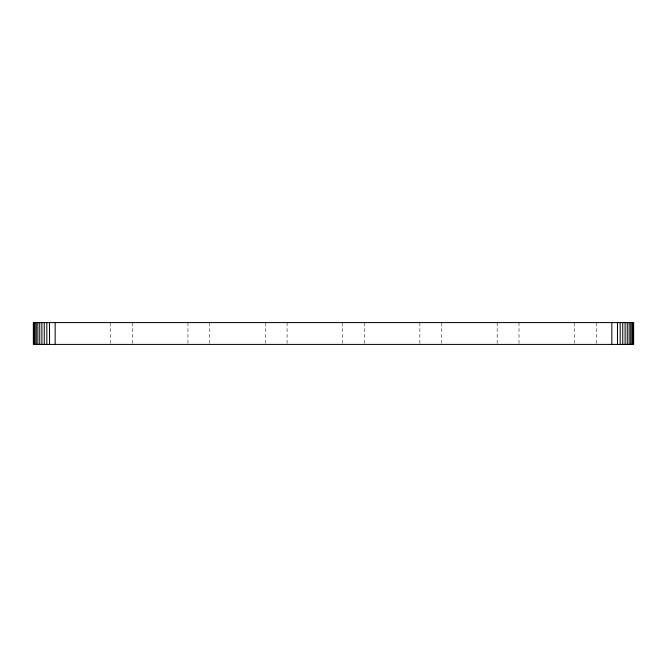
<?xml version="1.0" encoding="UTF-8"?>
<svg xmlns="http://www.w3.org/2000/svg" width="667" height="667" viewBox="0 0 667 667"><rect width="100%" height="100%" fill="white"/><g stroke="black" fill="none" stroke-linecap="round" stroke-linejoin="round"><path stroke-width="0.5" stroke-dasharray="3.33 2.5" d="M596.306 322.586L596.306 343.372M574.479 322.586L574.479 343.372M519.001 322.586L519.001 343.372M497.173 322.586L497.173 343.372M441.696 322.586L441.696 343.372M419.868 322.586L419.868 343.372M364.39 322.586L364.39 343.372M342.563 322.586L342.563 343.372M287.085 322.586L287.085 343.372M265.258 322.586L265.258 343.372M209.78 322.586L209.78 343.372M187.952 322.586L187.952 343.372M132.475 322.586L132.475 343.372M110.647 322.586L110.647 343.372"/><path stroke-width="1" d="M632.908 322.586L632.908 344.414M631.991 322.586L631.991 344.414M630.724 322.586L630.724 344.414M629.139 322.586L629.139 344.414M627.263 322.586L627.263 344.414M625.112 322.586L625.112 344.414M622.745 322.586L622.745 344.414M620.185 322.586L620.185 344.414M617.475 322.586L617.475 344.414M611.831 322.586L611.831 344.414M55.169 322.586L55.169 344.414M49.525 322.586L49.525 344.414M46.815 322.586L46.815 344.414M44.255 322.586L44.255 344.414M41.888 322.586L41.888 344.414M39.737 322.586L39.737 344.414M37.861 322.586L37.861 344.414M36.276 322.586L36.276 344.414M35.009 322.586L35.009 344.414M34.092 322.586L34.092 344.414M633.65 322.586L33.35 322.586L33.35 344.414L633.65 344.414L633.65 322.586"/></g></svg>
